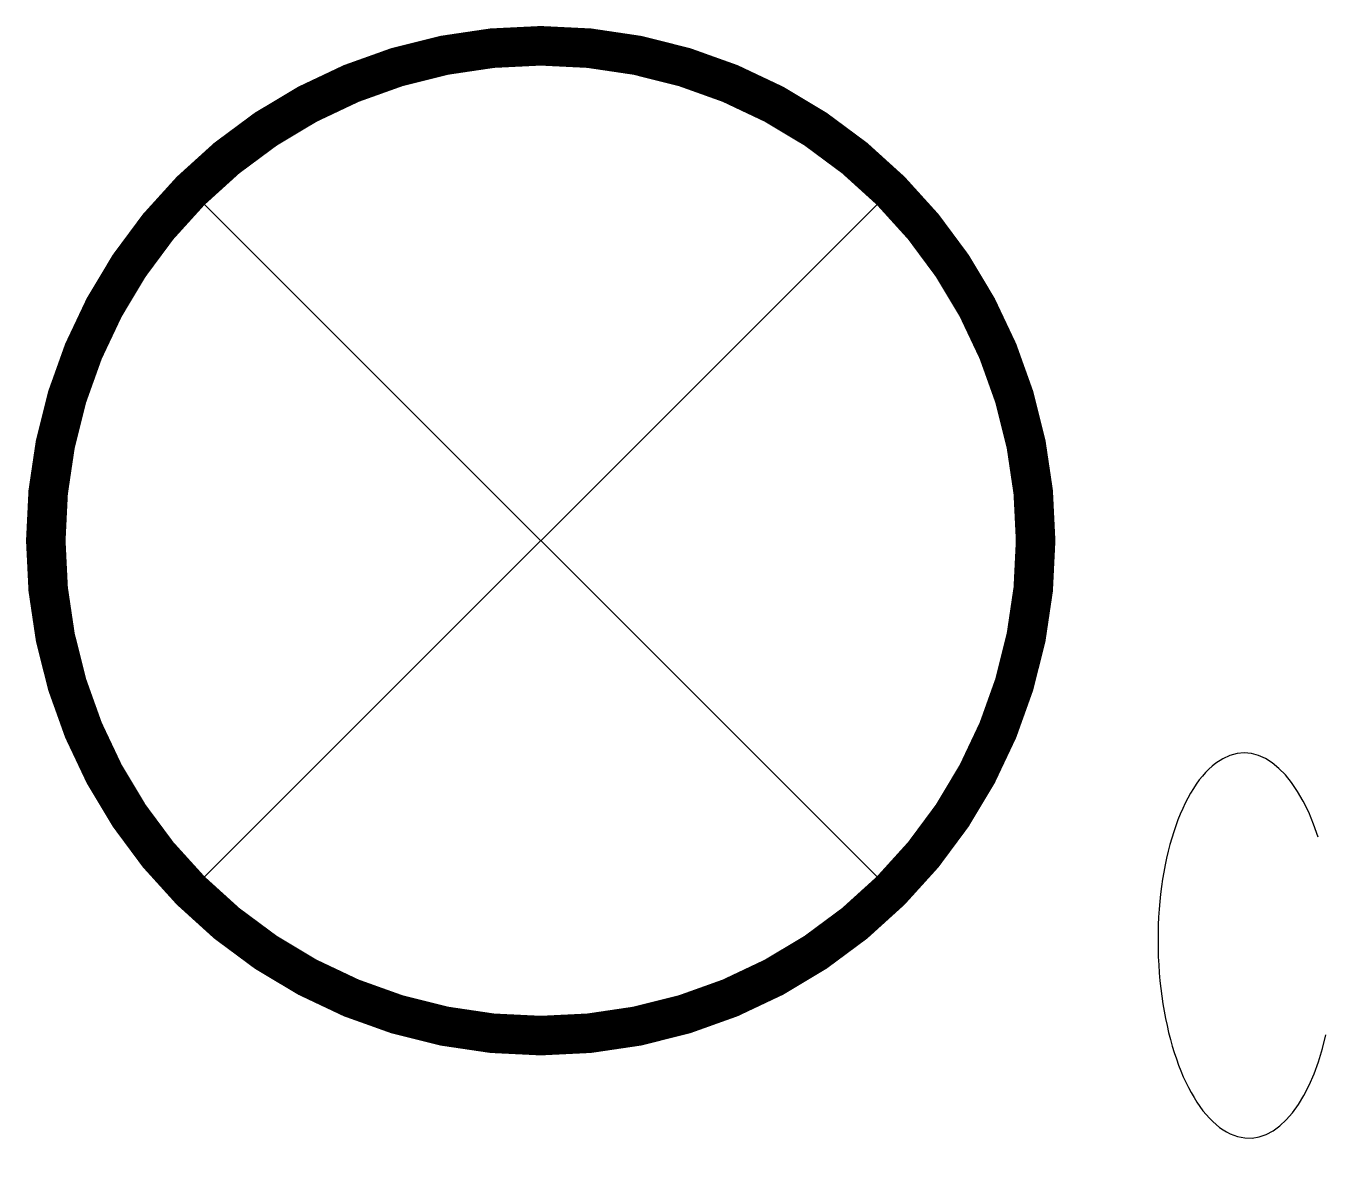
# Model space of a CAD drawing. Header units: millimetres. Extents: x -260 to 397, y -309 to 260.
import ezdxf
from ezdxf.enums import TextEntityAlignment as Align

# ---------------------------------------------------------------- set-up
doc = ezdxf.new("R2010")
doc.units = ezdxf.units.MM
doc.styles.add('_TEL_DIM', font='SIMPLEX', dxfattribs={"width": 0.8, "height": 3.5, "bigfont": 'HZTXT'})

msp = doc.modelspace()

# ---------------------------------------------------------------- linework, layer by layer
for p, q in [((176.78, 176.78), (-176.78, -176.78)), ((-176.78, 176.78), (176.78, -176.78))]:
    msp.add_line(p, q)
at = {"const_width": 20}
msp.add_lwpolyline([(0, 250, -1), (0, -250, -1), (0, 250, -0.031544)], format="xyb", dxfattribs=at)
msp.add_circle((0, 0), 250)
msp.add_ellipse((356.52, -204.51), major_axis=(-1.51, 97.27), ratio=0.459243, start_param=-0.979504, end_param=4.224166)
for p in [(0, 250), (-250, 0), (250, 0), (0, -250)]:
    msp.add_point(p)

# ---------------------------------------------------------------- texts
at = {"color": 7, "style": '_TEL_DIM', "flags": 1}
msp.add_attdef('A', text='', height=0.01, dxfattribs=at).set_placement((0, 0), align=Align.MIDDLE_CENTER)

doc.saveas('drawing.dxf')
